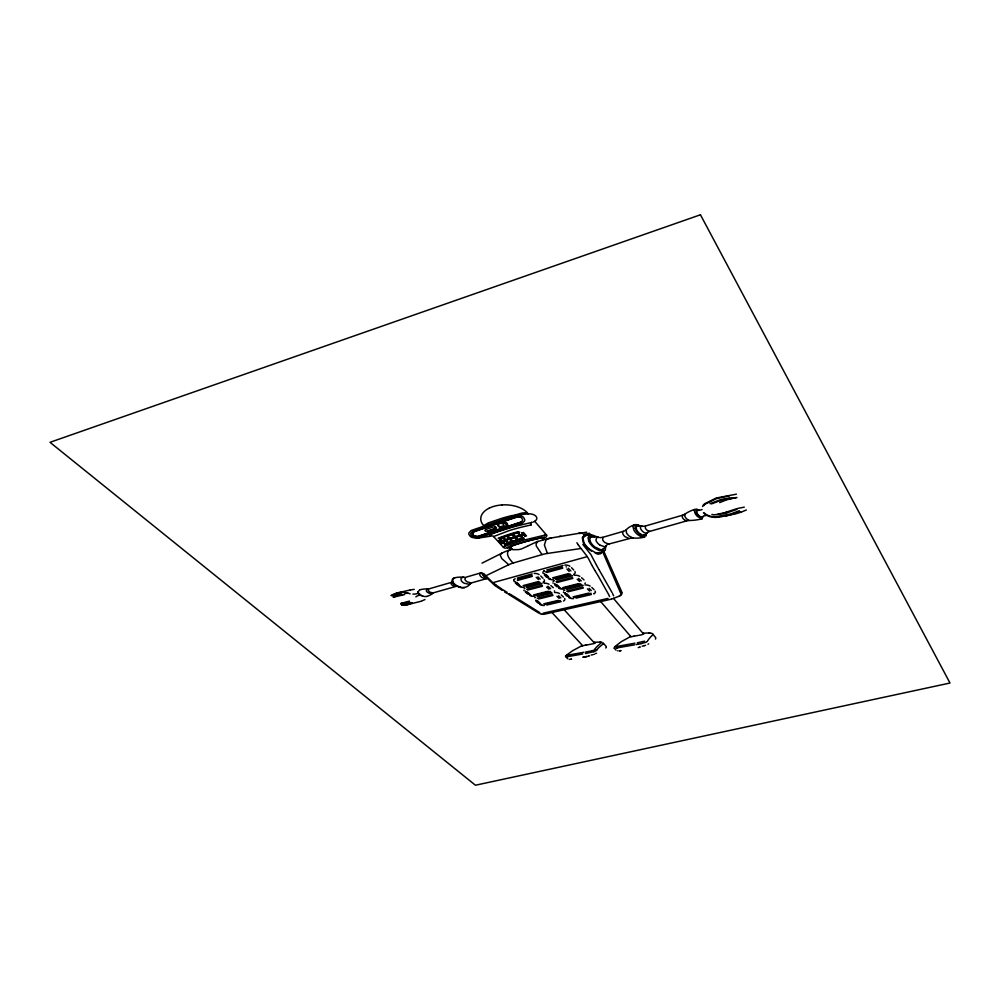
<?xml version="1.0" encoding="UTF-8"?>
<svg xmlns="http://www.w3.org/2000/svg" width="1000" height="1000" viewBox="0 0 1000 1000"><rect width="100%" height="100%" fill="white"/><g stroke="black" fill="none" stroke-linecap="round" stroke-linejoin="round"><path stroke-width="1.5" d="M646.388 534.7C647.212 534.3 642.038 538.538 639.587 534.225M588.888 535.212L585.712 534.95A3.438 1.95 -1.3 0 0 584.425 535.275L582.375 537.788L583.125 542.05A37.95 21.463 -2.2 0 0 584.513 544.5A44.775 25.35 -2.4 0 0 588.337 548.75L591.438 551.075M702.588 516.7L701.325 517.263L699.175 515.9A21.425 12.312 -5 0 1 696.912 512.837L696.587 510.613L698.088 510.375A6.7 3.837 -4.4 0 0 696.975 510.525M604.175 548.263L603.25 549.362A2.225 1.238 -1.7 0 1 602.575 549.65A2.763 1.55 -1.7 0 1 600.775 549.738L594.788 546.938A29.325 16.575 -2.2 0 1 590.55 542L589.725 539.15L590.262 537.463A2.662 1.5 -1.5 0 1 591.775 536.575A3.663 2.062 -1.5 0 1 594.375 536.825M702.562 506.562L703.35 505.175M603.038 549.125A13.45 7.55 -1.5 0 0 605.975 545.988L606.05 545.8M645.1 534.575L642.775 535.237L639.275 533.212A23.537 13.413 -3.3 0 1 636.525 529.75L636.188 526.625M455.087 577.725A14.387 7.738 1.8 0 1 463.612 577.275L464.462 577.388A3.038 1.65 1.8 0 0 462.5 577.4L461.012 578.45L461.175 580.363A10.662 5.775 1.6 0 0 462.525 582.087A11.413 6.175 1.6 0 0 464.263 583.263L469.312 584.312A2.85 1.538 1.7 0 0 470.675 583.375L470.725 583.387M470.637 583.513L468.65 585.562A14.887 8.037 2 0 1 465.012 587.375M703.825 505.613L704.788 504.45M703.388 505.125L704.25 504.087M495.275 528.438L487.375 531.225M626.275 529.712L626.425 532.688A21.125 12 -2.9 0 0 629.175 536.075L632.95 537.975A19.7 11.225 -2.7 0 0 643.988 537.275L641.112 536.825L637.463 534.45A30.275 17.262 -3.4 0 1 635.288 532.225A30.4 17.325 -3.4 0 1 633.763 529.812L632.95 526.575L634.212 524.875A19.875 11.238 -2.8 0 0 626.275 529.712A5.85 3.337 -2.3 0 1 625.163 530.575L624.75 530.8A6.612 3.762 -2.2 0 1 623.362 531.325L602.95 537.275L602.712 539.925A14.85 8.387 -2.1 0 0 603.85 541.6A15.213 8.588 -2.1 0 0 604.837 542.5L608.587 544.1L631.95 537.925M415.838 596.862L417.062 596.062A10.025 5.288 2.7 0 1 418.612 595.475L420.175 595.15A4.487 2.375 2.7 0 0 421.475 595.625L422.713 596.112M701.812 518.862L697.463 516.475A28.675 16.475 -5.1 0 1 696.325 515.2A28.188 16.2 -5.1 0 1 694.9 512.888L694.275 510.45L695.025 509.275A30.587 17.325 -4.6 0 0 684.862 514.15A6.463 3.725 -3.9 0 1 682.537 515.225L645.45 526L645.35 528.038A13.375 7.612 -3.3 0 0 647.188 530.3L649.775 531.375L686.688 520.887A6.375 3.625 -4.1 0 1 687.463 520.7L687.875 520.625A6.1 3.475 -4.1 0 1 688.3 520.562L689.475 520.487A30.638 17.763 -4.3 0 0 699.6 519.375L701.862 518.85A1.95 1.113 -4.5 0 0 702.337 518.688M614.538 646.9L621.275 641.675L630.725 636.475M652.312 635.288L650.662 636.925A50.138 25.062 -3.5 0 0 649.613 638.112L649 638.888A46.638 23.325 -3.4 0 0 647.513 641.05M704.587 503.75L715.95 498.15M705.113 504.137L716.162 498.787M566.038 655.562L572.35 650.863L581.25 646.075M502.837 541.312L505.662 540.188M391.163 595.363L395.825 593.275M391.287 595.763L395.062 593.987M392.825 596.812L395.337 595.513M684.862 514.15L684.875 516.325A18.5 10.6 -4.6 0 0 686.888 519.075L689.1 520.5M602.837 644.15L599.225 647.212A49.713 24.663 -2.3 0 0 596.625 650.113M394.125 596.888L396.35 595.763M605.688 647.938L605.737 647.913A4.138 2.087 -1.5 0 0 606.263 647.463M597.925 537.2L592.487 535.062L586.3 535.438A3.137 1.775 -1.3 0 0 585.288 535.625L583 538.112L583.938 542.75A40.475 22.887 -2.3 0 0 589.625 549.338M512.075 549.15L511.425 549.35A50.35 27.462 0 0 0 506.5 551.075A48.562 26.513 0.1 0 0 502.163 553.013L501.037 553.85A6.037 3.35 0.8 0 0 500.275 555.3L501.763 558.587L508.775 564.712A23.6 12.862 0.3 0 1 513.212 563.025L542.038 554.612A25.35 13.925 -0.4 0 1 547.413 553.45L581.013 548.488L587.35 556.613L492.825 582.688L485.838 575.763L508.775 564.712M648.688 643.825L647.975 644.225M424.963 599.55L421.625 601.05M599.05 553.375L600.25 553.05A3.1 1.725 -1.6 0 0 601.112 552.7L605.312 550.15L605.737 546.425M507.075 547.513L511.413 545.788M409.325 601.125L400.7 603.525M528.188 545.837L537.775 541.275M409.513 601.538L406.3 602.95M412.15 602.788L406.9 604.85L420.863 601.3M527.612 546.15L521.425 548.95A12.962 7.287 0.6 0 1 519.087 549.5L518.913 549.538A12.4 6.975 0.6 0 1 518.413 549.612L512.663 549.675L510.025 546.7M411.175 602.55L405.838 604.625M709.963 503.675L720.55 499.7M644.538 641.162L637.238 642.837M482 563.162L502.163 553.013M417.775 592.125L418.113 592.6A4.188 2.225 2.7 0 0 418.188 593.25L416.438 593.825A9.213 4.9 3 0 1 414.95 594.062L412.9 594.1M711.375 503.925L721.125 500.312M489.2 508.15L487.238 509.225A24.95 14.375 0.9 0 0 483.738 525.675L483.75 525.788M582.112 645.662L581.388 646.012L582.35 645.8M501.388 541.575L502.463 541.1M489.325 508.088L491.95 506.975A24.55 14.138 0.9 0 1 501.05 505.012L502.05 504.938M746.363 509.988L740.975 512.2M719.688 502.6L726.475 499.9M501.512 542.013L502.438 541.6L504.5 543.875M408.237 601.675L406.312 602.463M636.1 525.2L635.037 526.475L635.212 528.488M544.362 537.8L545.025 537.487L542.375 538.612M736.45 508.812L725.312 512.425M737.013 509.35L726.462 513.038M739.775 511.362L731.475 514.487M501.875 541.85L502.675 541.325M739.1 510.838L730.863 513.925M498.175 538.138L507.512 534.8A183.375 95.113 -1.5 0 1 516.425 532.125L517.938 531.712M545.4 571.962L562.487 567.212M499.425 538.45L507.2 535.688M504.637 546.3L523.913 540.138L544.513 535.2M500.288 538.162L503 537.125M504.725 544.237L506.6 543.513M504.363 544.938L512.375 542.163A203.375 103.637 -1.7 0 1 516.613 540.862L518.088 540.425A205.938 104.825 -1.8 0 1 524.125 538.7M502.762 540.975L505.45 539.963M511.425 549.35C503.375 551.312 509.588 559.825 513.212 563.025M544.288 537.9L543.038 538.35M621.1 594.938A7.388 3.938 -1.9 0 1 619.125 596.225L620.525 595.175A6.15 3.275 -1.9 0 0 621.05 594.038L602.712 551.912M454.837 577.75L452.725 579.237L452.975 581.962A15.188 8.213 1.7 0 0 453.95 583.45L455.462 584.85A16.012 8.662 1.7 0 0 457.388 586.062L461.637 587.562L464.613 587.5M618.75 596.362L611.5 599.113M645.625 645.263L644.388 645.713M591.087 593.263L589.637 593.675M594.7 654.125L594.138 654.338M506.8 543.45L511.1 541.987M503.625 536.9L504.487 536.6M611.337 599.163L543.663 614.362M506.125 540.025L507.312 539.812M506.062 540.237L507.1 539.888M740.75 512.275L735.975 513.725M498.812 522.95L474.137 531.388L472.587 533.025A6.35 3.6 1.6 0 0 472.688 534.338L472.8 534.6A5.513 3.125 1.6 0 0 474.85 536.237L477.537 536.763M500.65 522.312L517.075 516.7A4.175 2.413 0.5 0 1 517.5 516.575L520.312 517.175A5.975 3.438 0.6 0 1 521.85 518.212L522.55 519.538A6.425 3.7 0.6 0 1 522.312 520.913L520.625 522.35L477.612 536.737A3.688 2.087 1.7 0 1 476.725 536.95L473.25 536.512A5.763 3.262 1.7 0 1 471.688 535.562A5.425 3.075 1.7 0 1 471.087 534.837L470.962 534.575A6.2 3.513 1.7 0 1 470.875 533.263L472.425 531.625L515.4 516.9A4.112 2.375 0.6 0 1 516.663 516.613L517.475 516.55M498.038 523.6L474.125 531.775L472.775 533.325A5.613 3.175 1.6 0 0 472.887 534.325L473.15 534.8A4.487 2.55 1.6 0 0 473.825 535.438A4.75 2.688 1.6 0 0 475.45 536.2L478.35 536.312L507.45 526.05A5.525 3.162 1 0 0 507.8 525.037L507.125 523.5M499.775 522.525A3.588 2.062 1 0 1 500.812 522.288L517.038 517.1A3.562 2.05 0.6 0 1 519.487 516.85M508.137 542.537C512.612 542.45 511.062 538.387 507.625 539.513M511.488 545.763L526.55 541.225M485.688 529.55L493.1 527.025M488.212 531.112L496.138 528.288A1.875 1.075 1.2 0 0 495.3 526.875L494.15 526.925A1.638 0.938 1.2 0 1 495.25 527.45L495.462 527.788A2.062 1.175 1.2 0 1 495.337 528.362M585.413 653.538L593.837 651.675M506.688 526.812L521.25 521.938M504.65 536.487L512.087 534.163M396.85 595.588L398.488 595.125M507.85 539.438L509.762 538.812M395.863 595.325L401.675 594.175M566.525 655.387L584 652.237M593.688 651.725L593.763 651.7A8.1 4.075 -1.2 0 0 596.75 650.15M491.175 535.9L490.887 536A8.225 4.675 1.4 0 1 488.975 536.45L476.35 538.337L471.887 537.35A8.438 4.787 1.7 0 1 470.125 536.213L468.938 534.4A9.062 5.138 1.6 0 1 468.925 532.875L471.175 530.5L514.3 515.638A5.975 3.45 0.6 0 1 516.163 515.212L527.438 513.913M526.663 589.312L542.062 585.3M539.688 582.05L538.95 582.263M510.85 542.062L511.65 541.812M570.237 574.012L553.837 578.35M509.55 538.575L505.737 539.75M556.05 581.7L572.475 577.425M507.762 535.887C516.55 531.725 513.713 542.212 507.638 535.9M419.725 589.825L417.95 592.013M560.425 600.575L559.45 600.85M510.138 538.387L514.487 537.05M510.337 538.625L514.7 537.288M512.475 541.55L513.85 541.125M716.612 497.938L736.413 494.175M727.013 499.725L735.85 497.663M550.3 591.425L549.475 591.65M716.825 498.575L729.425 495.788M405.737 603.138L400.7 604.038M580.737 583.812L564.362 587.925M513.625 541.188L514.3 540.975M405.75 602.638L401.012 603.475M514.125 541.038L517.2 540.1M537.275 598.35L552.6 594.562M615 646.8L634.913 643.175M566.575 591.15L582.9 587.112M514.975 540.775L515.662 540.562M395.1 593.975L395.725 593.787M512.6 534L517.5 532.587M516.362 540.35L517.775 539.938M584.462 535.875L585.288 535.625M730.15 514.138L714.837 516.838M730.763 514.7L725.487 516.062M515.15 536.85L519.9 535.487M515.363 537.087L517.525 536.65M546.825 572.475L562.75 568.162M517.712 539.95L518.625 539.688M517.362 580.475L532.25 576.425M518.5 539.725L519.538 539.425M640.413 646.988L639.487 647.25M517.238 536.725C511.025 542.275 530.662 537.2 518.025 536.312M518.925 539.6L520.15 539.25M452.3 582.075A2.212 1.188 2.1 0 1 451.95 582.2L428.9 588.9L428.312 590.425A6.012 3.2 2.5 0 0 429.025 591.425L429.237 591.613A6.175 3.3 2.5 0 0 430.6 592.413L433.188 592.875L456.325 586.312M702.1 509.55L700.387 510.037A4.913 2.837 -4.5 0 1 698.938 510.325A4.688 2.7 -4.5 0 1 698.475 510.363M589.487 655.825L588.775 656.025M518.325 536.225L520.112 535.712M519.95 539.3L520.688 539.087M520.462 539.163L521.688 538.812M537.962 581.7L523.125 585.612M451.95 582.2L451.175 583.825A6.4 3.45 1.9 0 0 452.113 585.05A6.688 3.6 1.9 0 0 453.175 585.737L456.238 586.337M709.262 516.462L706.637 515.35L704.5 515.825A4.95 2.825 -4.6 0 0 702.862 516.525A6.863 3.938 -4.4 0 1 701.363 517.263M568.538 573.625L552.625 577.837M521.075 538.987L523.325 538.35M486.675 578.612L471.388 582.925L467.6 582.025A9.325 5.05 1.6 0 1 466.188 581.087A8.975 4.862 1.6 0 1 464.938 579.412L465.65 577.3L480.825 572.875L479.837 573.575L479.862 575.1A9.425 5.138 1.2 0 0 481.125 576.8A9.787 5.325 1.2 0 0 482.537 577.762L486.575 578.638M588.575 656.087L587.2 656.462M623.375 531.325L622.562 532.25L622.962 534.075A16.312 9.25 -2.7 0 0 625.075 536.725L628.975 538.35M527.6 590.075L542.487 586.237M639.388 647.275L638.237 647.6M557.038 582.487L572.9 578.4M519.087 532.525L518.462 532.7C517.863 536.1 525.575 535.025 521.725 532.875M520.6 535.288L523.538 534.487M520.8 535.525L523.75 534.725M682.537 515.225L682.288 517.087A15.738 9.025 -4.4 0 0 684.188 519.725L686.625 520.9M523.75 537.812L523.138 537.987C517.938 536.175 524.175 533.45 524.888 536.45M579.487 533.5L586.188 532.238A3.425 1.95 -1.3 0 1 586.712 532.225M517.288 578.013L532.175 573.938M546.763 569.938L563.062 565.487M583.3 534.487L588.862 533.4M517.487 579.475L532 575.513M726.875 512.238L726.225 512.325M591.812 650.875L585.65 652M527.325 541.2L541.75 537.5M524.362 586.1L538.862 582.288M531.013 540.037L524.65 541.938A166.675 86.312 -1.5 0 0 517.188 544.138L509.637 546.975L510.387 547.1M721.188 499.525L729.688 497.85M526.362 586.838L540.837 583.05M571.237 575.1L555.388 579.237M527.112 587.525L541.987 583.65M556.538 579.85L572.8 575.625M531.362 539.95L534 539.275M721.762 500.138L724.712 499.45M419.862 589.8L420.525 589.637A16.65 8.8 2.6 0 1 428.325 588.938A2.112 1.125 2.6 0 0 427.337 589.012L426.275 590.775A6.562 3.5 2.5 0 0 427.275 592.137A7.013 3.738 2.5 0 0 428.825 593.062L432.038 593.538A2.037 1.087 2.5 0 0 432.9 593.088L431.875 593.987A17.012 9.075 2.9 0 1 427.113 596.3M588.85 593.1L573.088 596.85M600.125 553.088L595.363 552.575L589.6 549.35M725.738 512.537L723.037 513.15M533.787 594.862L548.263 591.237M563.2 587.5L578.625 583.625M534.987 595.262L549.438 591.65M642.312 634.65L638.737 635.363M645.25 526.05L644.9 526.125A5.375 3.075 -2.9 0 1 643.1 526.325L642.837 526.312M725.612 513.263L714.388 514.812M735.25 513.913L719.087 517.175M536.925 595.925L551.362 592.325M565.962 588.7L581.65 584.8M537.688 596.587L552.125 593.013M567.013 589.325L583.212 585.325M602.8 537.312L602.575 537.362A5.838 3.312 -1.7 0 1 601.625 537.525L600.85 537.587A5.088 2.888 -1.7 0 1 600.138 537.587L599.763 537.562M534.812 595.312L533.787 595.525M564.2 587.962L563.975 588.025A10 5.4 -0.6 0 1 563.025 588.212L562.188 588.325M538.525 599L552.975 595.462M567.888 591.812L583.288 588.05M533.75 539.538L540.3 538.088A12.525 7.037 -0.2 0 1 541.663 537.888L542.413 538.1A2.85 1.613 -0.1 0 1 542.087 538.288M559.362 600.862L544.9 604.3M589.6 593.688L574.2 597.337M396.388 593.625L400.887 592.888M543.763 603.837L558.2 600.4M546.812 605.025L561.213 601.625M576.013 598.125L591.4 594.5M393.625 597.15L404.712 594.562M398.6 595.1L402.325 594.513M636.337 526.462L636.862 526.35A8.812 5 -2.7 0 1 641.912 526.237L640.55 526.675L640.413 527.987A16.488 9.387 -3.2 0 0 643.763 532.288A10.375 5.888 -3.1 0 0 644.075 532.562L646.525 533.263M543.112 613.212L608.062 598.387M396.838 593.025L410.188 589.987M410.363 589.95L414.237 589.362M405.175 604.775L401.737 605.237L406.112 605.025M641.075 643.65L645.588 642.375A7.725 3.912 -2.3 0 0 645.987 642.2A5.85 2.963 -2.4 0 0 647.05 641.562M397.2 592.938L401.05 592.362M582.837 645.7L585.125 645.25M640.9 643.688L638.6 644.137M724.788 499.438L728.562 498.75M631.475 636.688L634.075 636.188M510.588 547.438L508.913 547.762L510.375 547.463M551.512 537.888L547.587 539.075A8.025 4.513 -0.4 0 0 545.9 540.212L544.388 544.987L547.413 553.45M604.812 546.788L599.75 545.087M567.825 656.612L567.087 656.762L582.75 653.988M722.788 513.212L718.15 513.962M616.538 648.012L617.388 647.85M617.112 647.9L616.225 648.075M531.1 524.925L521.225 527.212A202.225 104.188 -1.6 0 0 509.562 530.45L493.6 536.538L503.3 547.188A2.85 1.6 0.8 0 0 505.513 548.2M510.6 547.413L509.762 547.575M737.537 508.475L744.287 507.15M617.938 647.738L634.688 644.825M541.812 537.487L545 537.038M531.763 522.413L516.788 525.975A232.15 118.038 -1.8 0 0 508.175 528.413C506.675 529.025 485.487 534.85 490.788 535.962M509.412 547.675L509.925 547.537M589.4 533.3L590.887 535.05M633.913 636.213L637.9 635.513M585.275 645.225L586.562 644.987M638.337 644.188L636.188 644.575M579.55 533.212L548.425 538.438L538.138 541.4L536.15 543.587L536.237 545.9L542.038 554.612M559.4 536.45L560.662 536.237M589.263 644.525L593.525 643.65A6.062 3.075 -1.2 0 0 594.663 643.263A2.75 1.388 -1.3 0 0 595.15 642.987M586.4 645.013L588.562 644.638M595.75 653.4L596.538 653.312M591.163 655.013L593.038 654.688M642.138 646.15L643.95 645.825M570.513 659.312L571.325 659.175M583.275 657.1L586.712 656.513M619.5 650.825L620.638 650.638M570.7 659.338L571.587 659.175M582.913 657.212L586.9 656.525M619.675 650.85L620.938 650.638M508.325 547.863L507.725 547.95M578.65 533.35L581.55 532.9M580.65 533.038L582.15 532.8M728.838 498.713L736.087 497.625M729.85 498.562L736.963 497.5M487.05 531.3L487.887 531.188M502.65 527.725A3.962 2.263 1 0 0 503.237 527.663L504.875 527.438M502.488 522.075L505.95 522.675M507.212 548.025L506.788 548.075M718.625 517.225L715.562 517.4M516.163 515.212L521.462 516.038A8.7 5.012 0.6 0 1 523.688 517.55L524.688 519.475A9.363 5.387 0.7 0 1 524.513 521.075L521.875 523.538L478.713 537.913A5.3 3 1.7 0 1 477.45 538.212M591.062 535.025L590.737 535.062A2.575 1.462 -1.4 0 0 589.837 535.312L588.038 537.688L588.825 541.35M642.938 633.3L643.438 633.25A23.763 11.963 -2.4 0 1 647.775 633.038L649 633.038M541.663 537.888L543.25 539.625M534.538 596.35L534.575 596.337A5.525 2.95 0.1 0 1 533.9 596.375A5.088 2.712 0.1 0 1 530.875 595.913L529.7 595.388M519.788 532.087L516.938 532.7A178.388 92.7 -1.4 0 0 508.4 535.25M402.075 592.288L404.3 592.362M594.263 642.438L595.025 642.5M715.487 517.4L714.412 517.375M543.075 614.35L541.725 614.212M598.987 537.45L597.3 537.312A1.613 0.912 -1.6 0 0 596.725 537.475L595.925 540.288A20.863 11.787 -2.1 0 0 599.812 545.062M713.575 516.775L709.987 516.175M713.7 517.325L709.85 516.638M569.625 659.375L569.6 659.375A3.9 1.938 -0.8 0 1 569.15 659.325M713.863 514.775L711.9 514.45M618.05 650.875L618.025 650.863A4.05 2.037 -1.8 0 1 617.6 650.812M404.325 592.913L407.1 593.413M404.725 592.413L407.675 592.975M541.225 614.113L540.062 613.763M595.938 553.35L595.138 553.05M408.088 593.088L410.112 593.85M709.35 515.975L706.413 514.675M421.425 595.6L418.162 592.712M420.175 595.15L419.65 594.862A6.637 3.525 2.7 0 1 418.45 593.763L418.175 593.263M549.1 584.275L548.188 583.825A5.487 2.95 -0.2 0 0 546.737 583.387A4.963 2.675 -0.2 0 0 544.763 583.237A5.562 3 -0.2 0 0 544.05 583.275M558.65 588.062L559.462 588.475A6.438 3.462 -0.7 0 0 559.8 588.6A5.737 3.088 -0.6 0 0 560.413 588.8A5.3 2.862 -0.6 0 0 563.775 589.075M513.787 596.362L539.8 612.65M512.888 595.837L512.125 595.388M579.825 576.35L579.113 575.975A6.362 3.45 -0.9 0 0 578.663 575.788A5.275 2.862 -1 0 0 575.988 575.262A5.787 3.137 -1 0 0 574.587 575.325M511.55 595.05L509.175 593.638M548.263 578.625L548.95 578.987A5.3 2.875 -0.4 0 0 553.288 579.663M508.1 594.038L538.725 613.075M519.125 586.287L519.862 586.675A5.95 3.212 0.3 0 0 520.212 586.825A4.975 2.688 0.3 0 0 524 587.312M528.35 513.85C523.713 510.7 516.737 515.55 511.625 515.625A165.675 87.975 -1 0 0 502.337 518.138L488.363 522.875L483.675 525.7M507 593.375L504.475 591.825M640.163 526.038L638.812 525.325A5.725 3.262 -2.6 0 0 636.038 524.575M507.05 592.337L502.975 589.763M502.212 590.4L494.938 585.562M502 589.138L495.887 585.013M706.012 514.425L704.45 513.125M705.612 514.725L703.425 512.712M494.837 585.5L482.75 574.075M495.838 584.975L495.087 584.45M495.037 584.412L493.537 583.263M616.05 650.175L614.375 648.288M526.638 593.088L527.913 594.138M508.162 542.638L506 540.262M547.875 586.237L550.675 588.663M526.875 593.288L525.413 592.075M529.788 594.087L527.288 592M549.1 589.212L546.6 587.062M578.513 578.4L581.275 580.925M553.312 587.712L550.837 585.562M556.925 586.8L554.538 584.7M559.062 586.688L556.575 584.513M537.688 600.962L539.938 603.025M535.875 601.062L538.15 603.15M579.637 581.487L577.175 579.25M584.012 579.938L581.562 577.7M556.95 596.275L559.188 598.4M558.55 595.775L560.8 597.9M561.225 594.9L563.488 597.05M517.5 585.025L515.237 582.85M519.175 584.763L516.862 582.525M564.837 594.012L567.087 596.188M566.888 593.862L569.125 596.013M538.538 579.612L536.225 577.312M540.188 579.113L537.9 576.825M587.413 588.888L589.625 591.1M542.975 578.25L540.712 575.988M589.075 588.35L591.287 590.575M546.6 577.288L544.35 575.013M591.838 587.45L594.062 589.7M548.525 576.962L546.225 574.625M536.475 600.662L539.675 603.6A11.463 6.075 -0.3 0 0 539.963 603.825L540.112 603.938A6.238 3.3 -0.2 0 0 540.45 604.15A3.85 2.037 -0.2 0 0 540.812 604.338M568.337 568.263L570.9 570.938M569.175 571.462L566.888 569.062M573.775 570.05L571.538 567.688M485.55 575.475L483.663 573.438M565.962 656.925L567.675 658.713M552.087 612.65L582.712 645.725M499.637 540.013C501.037 543.175 503.612 539.913 499.825 538.737M501.475 542.038L502.825 543.462M498.413 540.413L501.562 543.875M564.3 609.875L594.65 643.263M505.863 540.288L508.15 542.812M510 538.9L512.288 541.45M603.312 643.238L606.3 646.562M510.288 538.85L512.362 541.163M507.25 535.837L509.562 538.4M512.537 534.2L514.85 536.775M515.288 537.263L517.575 539.837M512.225 534.288L514.525 536.862M514.975 537.362L517.25 539.925M536.237 600.413L536.163 600.337A6.162 3.275 -0.1 0 1 535.913 600.013M518 532.612L520.3 535.2M520.737 535.7L523.013 538.275M517.675 532.712L519.963 535.3M520.4 535.8L522.688 538.362M525.438 536.312L522.288 532.737L523.688 534.325M523.35 532.375L526.5 535.962M600.737 601.625L631 636.788M482.575 573.875L481.788 572.925M534.738 521.3L546.6 535.125A3.15 1.787 -0.1 0 1 546.888 535.575M613.462 598.362L643.713 634.225M652.887 634.275L655.812 637.788M580.725 548.138L578.688 545.475M565.237 593.15L565.363 593.3A12.163 6.525 -1 0 0 565.588 593.562L568.675 596.55A12.062 6.45 -1 0 0 569.025 596.838L569.188 596.95A6.388 3.4 -0.9 0 0 569.575 597.212L569.637 597.25A3.912 2.087 -0.9 0 0 569.925 597.4M565.25 593.175L565.275 593.2A6.513 3.487 -0.8 0 1 565.05 592.875M582.85 544.425L590.95 554.663L596.237 564.675M578.538 545.262L578.038 544.538M524.1 590.725L524.087 590.7A6.15 3.3 0.2 0 1 523.888 590.35M577.962 544.425L576.9 542.725M603.75 551.112L621.825 592.062M597.337 574.462L595.1 570.85M597.688 575L608.513 594.3M553.175 583.225L553.15 583.2A4.425 2.4 -0.5 0 1 552.975 582.837M594.825 570.375L592.4 566.163M587.737 557.263L592.087 565.575M599.113 569.85L612.137 592.712M598.85 569.388L596.487 565.15M563.625 592.6L563.525 592.413A5.238 2.8 -0.8 0 1 563.438 592.212M612.612 593.688L613.638 595.812M608.675 594.663L609.612 596.613M621.987 592.625L622.013 593.212A7.388 3.938 -1.9 0 1 621.962 593.5A7.35 3.925 -1.9 0 1 621.525 594.462M703.213 516.337L702.275 518.062L698.888 516.087A23.712 13.625 -5 0 1 697.537 514.612A22.15 12.725 -5 0 1 696.363 512.6L696.125 509.787L698.25 509.913A11.938 6.85 -4.2 0 1 698.938 510.325M606.737 545.037A5.362 3 -1.9 0 1 607.2 544.738L607.562 544.538A5.975 3.337 -1.9 0 1 608.925 544.025M502.038 504.913A24.987 14.387 0.9 0 1 527.663 513.125M566.062 566.838A2.662 1.462 -0.7 0 1 566.462 566.962M550.188 578.713A2.587 1.412 -0.4 0 1 549.75 578.587M549.462 578.462A4.05 2.2 -0.4 0 1 549.1 578.275A6.312 3.438 -0.4 0 1 548.663 577.987L548.5 577.863A12.038 6.562 -0.5 0 1 548.075 577.513L545.037 574.438A12.062 6.6 -0.5 0 1 544.7 574.025L544.663 573.962A6.488 3.55 -0.3 0 1 544.425 573.575M634.4 524.812A2.938 1.675 -2.7 0 1 635.538 524.625M644.875 537A2.888 1.638 -2.8 0 1 644.262 537.225M646.312 535.25A6.475 3.663 -2.7 0 1 646.062 535.938M546.587 536.712A4.013 2.275 -0.1 0 1 546.213 536.975M632.25 537.925A5.125 2.888 -2.5 0 1 632.95 537.975M602.788 549.325A2.438 1.363 -1.7 0 1 600.538 549.725M560.712 588.275A2.575 1.388 -0.6 0 1 560.288 588.162M560 588.05A4.013 2.163 -0.6 0 1 559.65 587.875A6.45 3.475 -0.7 0 1 559.237 587.638L559.125 587.562A11.538 6.238 -0.8 0 1 558.7 587.25L555.225 584.2A11.938 6.463 -0.7 0 1 554.938 583.9L554.862 583.825A6.625 3.588 -0.6 0 1 554.625 583.488M570.612 597.625A2.5 1.338 -0.8 0 1 570.2 597.513M594.25 642.375A22.037 11.025 -1.4 0 1 597.962 642.138L600.487 642.163A4 2.025 -1.4 0 1 602.125 642.412M452.238 580.312A5.65 3.05 2 0 1 454.4 577.762M458.913 586.938A14.038 7.575 1.7 0 1 452.225 580.688M464.575 587.612A5.75 3.088 1.8 0 1 459 586.95M541.462 604.562A2.475 1.312 -0.1 0 1 541.075 604.45M531.487 595.588A2.562 1.363 0.1 0 1 531.087 595.475M530.8 595.375A4.013 2.15 0.1 0 1 530.425 595.2A6.5 3.475 0 0 1 530.05 594.975L529.913 594.888A11.65 6.25 -0.1 0 1 529.562 594.65L526.013 591.7A12.15 6.525 0 0 1 525.75 591.438L525.625 591.312A6.4 3.438 0.1 0 1 525.388 591.025M647.15 532.888A8.963 5.088 -2.7 0 1 643.375 535.337M647.3 532.725A4.55 2.575 -3 0 1 647.562 532.475M647.775 532.3A5.525 3.125 -3.1 0 1 649.837 531.362M520.875 586.425A2.562 1.388 0.4 0 1 520.462 586.3M520.175 586.188A3.987 2.15 0.3 0 1 519.775 585.988A6.513 3.513 0.3 0 1 519.4 585.737L519.3 585.675A11.725 6.338 0.2 0 1 518.862 585.325L515.675 582.25A11.4 6.175 0.3 0 1 515.413 581.938L515.375 581.888A6.35 3.438 0.4 0 1 515.138 581.512M528.4 513.825A7.7 4.438 0.3 0 1 536.438 516.888A7.7 4.438 0.3 0 1 533.1 522.062M649.25 633.062A4.462 2.263 -2.5 0 1 652.788 633.888M643.35 633.4A1.288 0.65 -2.4 0 1 643.775 633.375M614.225 648.238A3.188 1.6 -1.8 0 1 614.05 647.913M699.025 510.312A9.7 5.562 -4.2 0 0 697.925 509.625L697.875 509.613A5.312 3.05 -4.3 0 0 697.387 509.4A3.013 1.737 -4.4 0 0 696.162 509.125M565.688 656.65A2.862 1.425 -0.7 0 1 565.65 655.825M642.712 526.312A4.537 2.587 -2.9 0 1 642.05 526.263M655.725 638.713A3.262 1.65 -2.6 0 1 655.375 639.025M426.875 596.438A4.25 2.25 2.7 0 1 422.8 596.05M492.375 535.913A2.512 1.425 1.3 0 1 493.587 536.663M605.95 545.887A2.263 1.262 -1.7 0 1 604.862 546.825M503.237 527.663A3.562 2.037 1 0 0 504.175 527.45L505.95 526.062A5.688 3.25 1.1 0 0 506.05 524.612L505.95 524.362A4.95 2.837 1 0 0 505.45 523.675A5.325 3.05 1 0 0 504.05 522.762L500.812 522.288A4.1 2.35 1 0 0 498.425 523.225M502.65 527.762A4.825 2.763 1 0 1 498.363 526.325A4.825 2.763 1 0 1 498.413 523.525M505.9 522.537A5.525 3.162 1 0 1 507.05 523.35M524.188 588.775A3.975 2.138 0.2 0 1 525.025 588.225M554.625 590.837A3.663 1.963 -0.4 0 1 554.325 591.138M603.45 643.312A2.1 1.062 -1.5 0 1 602.775 644.112M574.95 571.55A4.925 2.688 -0.8 0 1 573.663 574.4M564.812 565.062A5.5 3.025 -0.7 0 1 569.925 566.275M544.025 571.013A5.35 2.925 -0.3 0 1 544.525 570.737M543.237 573.513A5.038 2.75 -0.3 0 1 543.913 570.962M543.85 581.775A4.612 2.5 -0.1 0 1 542.987 582.312M544.075 579.7A4.75 2.575 -0.1 0 1 543.962 581.812M534.2 573.438A5.325 2.9 0.1 0 1 539.1 574.637M515.188 578.763A4.675 2.537 0.5 0 0 514.362 579.312A4.05 2.2 0.5 0 0 514.125 579.575M514.125 581.4A5.138 2.788 0.4 0 1 513.875 579.938M486.712 531.325A1.688 0.963 1.4 0 1 484.988 530.05M596.763 553.6A6.4 3.575 -1.6 0 0 597.55 553.775A3.675 2.05 -1.6 0 0 601.013 553.538M554.538 592.487A5.688 3.025 -0.4 0 1 559.538 593.6M564.637 598.438A4.537 2.413 -0.6 0 1 563.488 601.025M544.487 605.413A5.012 2.65 -0.2 0 1 543.825 605.45A4.763 2.512 -0.2 0 1 543.175 605.438A4.412 2.338 -0.2 0 1 542.55 605.375M542.537 605.4A5.763 3.05 -0.2 0 1 539.788 604.362M534.825 597.762A3.812 2.025 0 0 1 535.612 597.263M585.363 582.938A4 2.163 -1.1 0 1 584.85 583.538M553.125 581.425A4.425 2.4 -0.5 0 1 553.725 580.825M553.837 580.862A4.938 2.675 -0.5 0 1 554.325 580.6M590.188 537.6A2.487 1.412 -1.5 0 1 591.55 536.85A2.438 1.375 -1.5 0 1 592.125 536.8L592.525 536.788A13.35 7.5 -1.5 0 1 598.35 537.288M584.963 584.963A5.863 3.15 -1.2 0 1 590.163 586.087M595.125 591.15A4.662 2.5 -1.3 0 1 594.338 593.575M594.212 593.525A5.138 2.75 -1.3 0 1 593.7 593.787M573.612 598.612A5.587 2.975 -0.9 0 1 568.7 597.463M563.713 590.775A4.025 2.15 -0.7 0 1 564.812 590.05M600.1 642.038A1.45 0.737 -1.4 0 1 601.15 642.562A1.45 0.737 -1.4 0 1 600.662 643.3L597 646.6A50.862 25.263 -2.3 0 0 594.7 649.4M594.9 649.45A6.55 3.3 -1.2 0 1 591.775 650.837M531.312 524.85A3.475 1.988 0.1 0 1 531.613 522.337M649.1 633.05A2.387 1.212 -2.5 0 1 649.775 633.112M635.988 526.575A1.725 0.988 -2.7 0 1 638.45 526.1M582.55 537.475A4.45 2.512 -1.3 0 1 584.4 535.825M588.825 541.35A36.413 20.6 -2.3 0 0 594.55 548.013L599.462 550.725L603.612 551.15A2.763 1.538 -1.7 0 0 604.513 550.812M544.55 535.25A5.95 3.362 -0.2 0 1 546.462 535.013M503.275 547.013A5.537 3.1 0.8 0 1 504.7 546.35M456.275 585.812A8.35 4.5 1.9 0 1 452.738 582.5M598.938 553.45A3.725 2.075 -1.6 0 1 596.337 553.413M639.65 534.212A27.475 15.65 -3.4 0 1 635.237 528.475M636.175 524.913A4.875 2.775 -2.6 0 1 639.688 526.2M481.538 572.587A25.213 13.812 0.8 0 0 485.763 577.275A14.162 7.725 1 0 1 482.312 573.825M503.738 525.688L500.562 526.763A3.225 1.85 1 0 1 499.175 526.163A2.913 1.663 1 0 1 498.738 525.725L498.537 525.225A3.85 2.212 1 0 1 498.675 524.375L499.525 523.6A1.85 1.062 1 0 1 500.188 523.413L501.475 523.425A3.15 1.8 1 0 1 503.125 524.05A2.85 1.638 1 0 1 503.575 524.487L503.738 524.812A3.862 2.212 1.1 0 1 503.738 525.688M500.375 538.513C504.462 545.037 506.238 535.25 500.375 538.513M502.975 541.388C507.062 547.863 508.85 538.175 502.975 541.388M503.65 537.275C508.062 543.85 511.413 533.562 503.65 537.275M700.45 214.775L50 442.312L475.438 785.225L950 683.025L700.45 214.775M510.65 538.725C514.8 545.325 520.275 534.8 510.65 538.725M513.188 534.212C517.85 540.862 523.175 530.188 513.188 534.212"/></g></svg>
